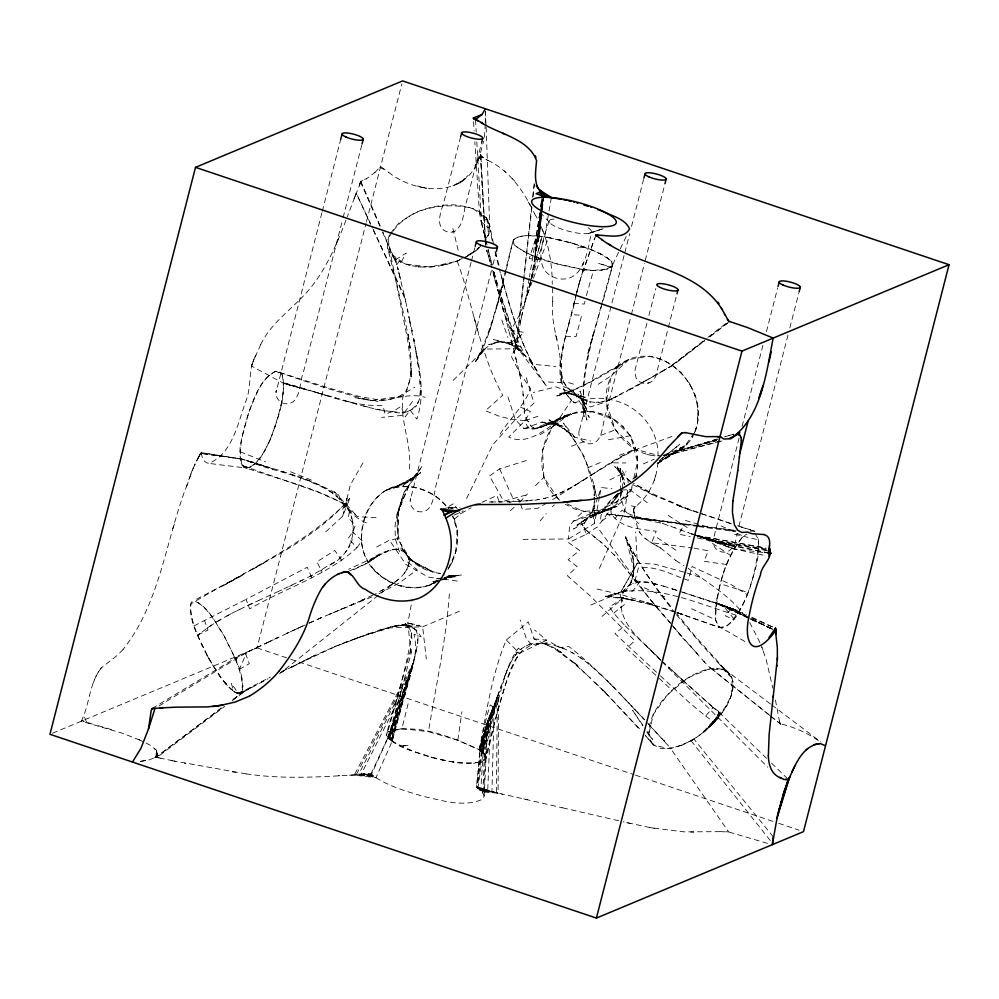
<?xml version="1.0" encoding="UTF-8"?>
<svg xmlns="http://www.w3.org/2000/svg" width="999" height="999" viewBox="0 0 999 999"><rect width="100%" height="100%" fill="white"/><g stroke="black" fill="none" stroke-linecap="round" stroke-linejoin="round"><path stroke-width="0.75" stroke-dasharray="5 3.75" d="M620.466 492.345L620.454 496.928L624.862 510.801L638.836 523.701M620.466 490.821L620.541 467.919L628.134 480.132L633.466 483.329M318.531 393.082C343.169 399.138 367.145 409.303 392.507 411.576C409.215 417.557 423.951 402.859 420.254 386.113M240.097 458.566C273.251 469.268 308.429 476.885 338.586 494.83L340.984 501.436L346.69 505.556C314.81 487.15 278.134 479.295 243.644 467.12C234.84 452.222 243.906 433.316 247.015 417.744C253.309 401.011 258.566 379.807 275.811 371.216L330.419 388.511L359.815 396.628L378.596 399.837L387.787 400.137L397.839 397.103L414.872 387.2M614.422 688.136C594.393 668.081 571.478 644.617 541.57 643.618C512.262 639.585 505.744 676.248 497.415 696.628L496.403 792.682L562.637 807.841M157.005 752.047L156.943 757.454L224.75 706.393M622.602 488.773L622.714 479.72L619.954 468.281L624.587 484.852L621.266 474.675L616.608 465.809L624.949 481.143L616.608 465.809M398.239 510.589L397.852 539.797L398.239 510.589L404.058 492.357L409.103 484.977L396.978 514.897L404.058 492.357L422.315 466.108L413.886 476.798L403.009 485.764L417.52 473.314L409.165 485.502L403.146 498.326L398.551 511.575L402.784 498.176C389.46 526.898 399.65 563.936 432.829 571.952L431.243 571.44L440.259 573.763M505.232 310.239L514.098 337.375L516.196 347.864M680.731 745.579C699.725 738.049 715.671 723.588 726.398 706.305C730.456 698.801 733.741 690.521 732.966 681.83C733.166 681.98 730.069 673.089 731.318 676.498M407.867 557.017L405.407 553.146L409.178 558.978L409.228 563.361L405.981 571.366L400.649 577.609L279.533 673.738M715.509 609.29L717.082 598.064M242.894 686.812L242.919 685.476M479.245 749.787L480.082 746.515M493.731 791.957L491.958 791.483L494.205 704.532L497.415 696.628L482.904 752.597M484.428 137.5L485.214 124.95M485.264 122.977L485.576 111.588M628.059 482.867L628.134 480.132M715.509 608.928L715.272 617.994L717.232 625.424L746.89 642.657M388.836 739.085L411.076 653.184L411.238 647.502L387.849 731.705L388.836 739.085C415.896 755.069 448.264 765.084 479.857 762.349L486.163 757.979C495.604 722.652 501.123 685.451 519.418 653.271L546.603 640.197L534.677 630.032M409.278 561.426L408.154 567.27M698.001 413.598L697.352 421.99M552.759 301.498C550.162 324.887 561.151 346.453 560.826 369.705C561.326 379.033 561.738 389.485 568.431 396.728C570.392 398.888 571.99 401.623 574.725 402.909C587.187 397.902 601.198 396.64 614.248 400.487C639.323 406.356 658.928 430.157 658.016 456.168M676.473 614.71L700.024 642.856L732.142 678.159L731.618 694.592C720.217 720.841 697.065 743.668 668.131 748.626L653.246 744.817L645.504 735.689M414.922 656.68L388.461 737.1L413.698 661.613L417.694 643.581L418.019 635.676L415.759 629.87M392.307 232.255L387.987 238.474C393.406 275.786 404.782 312.088 410.377 349.463L407.917 332.767C410.364 353.883 415.771 376.935 403.034 395.916C399.163 421.128 412.587 444.655 409.24 470.042M533.741 428.109L531.131 426.211L526.648 419.568L524.675 413.736L522.764 390.509L519.368 372.065L506.456 320.954L492.245 269.83L492.607 271.253M496.153 699.787L482.142 752.01L494.205 704.532L490.884 712.387L487.737 790.346L478.746 789.272L488.561 790.571M417.782 640.871L417.844 639.422M457.33 542.032L457.455 539.073M634.84 517.432L633.666 509.34M157.043 755.107L156.943 757.454L157.605 754.183L156.081 749.874L149.713 744.904L142.832 741.445M246.079 773.875C282.729 779.345 319.917 777.097 356.68 774.712C361.363 773.838 366.183 773.451 370.929 774.125C385.989 785.651 404.882 790.833 422.789 796.265C442.008 800.374 463.861 807.854 482.704 799.138L484.178 795.953L487.912 720.341L490.884 712.387L481.456 751.473L491.558 710.813M329.845 565.022C352.197 555.194 360.826 524.512 345.479 505.606C321.466 475.899 277.922 474.55 245.342 459.927M611.738 398.726C593.144 408.853 569.792 396.753 562.3 378.721C557.454 350.262 570.854 322.989 576.061 295.454M255.894 355.332C247.677 369.405 251.96 386.625 245.742 401.523C237.837 423.164 232.505 453.708 208.841 463.399C203.546 462.937 201.786 457.142 201.249 452.672L242.52 459.19L273.039 469.006M279.857 371.853L282.655 375.599C286.214 397.914 277.385 420.154 269.718 440.734C264.248 450.886 259.191 465.01 246.741 468.106L208.841 463.399M482.817 793.106L484.503 753.808L498.576 693.418L498.101 793.144L482.242 791.957L476.873 787.399M755.044 533.454L758.79 539.922C756.63 570.479 749.35 603.883 726.935 626.148L719.467 627.534L715.446 619.73C716.907 590.022 723.988 557.504 744.53 534.927M417.644 643.793L417.732 642.32M484.04 733.353L476.448 787.299L498.963 793.368L477.31 787.499L484.04 733.353L479.932 750.311L476.448 787.299L480.869 788.411L484.527 731.718L488.898 717.132M715.496 609.353L715.546 608.716M637.25 467.22L637.374 465.434M480.869 788.411L477.31 787.499L479.932 750.311L484.527 731.718M480.469 154.358L485.464 244.43L480.469 154.358L476.848 162.263M251.473 687.337L241.071 693.244C246.865 673.701 231.793 653.683 224.363 636.176C215.659 623.776 208.828 606.031 193.531 600.736L191.321 602.147C187.525 620.829 199.987 638.91 207.068 655.506C215.859 669.093 223.214 686.488 238.524 693.781L241.071 693.244L268.132 678.696M531.118 278.908L534.665 259.166L536.65 238.386L535.963 244.892M534.665 259.166L539.223 236.189L541.033 213.124M541.158 211.588L542.132 199.288M552.759 301.498L552.547 288.511M325.711 531.83L342.657 516.258L349.113 500.224C303.958 545.591 244.293 571.49 190.397 604.245C190.584 624.425 200.886 642.507 209.64 660.102C217.757 672.227 224.725 686.5 238.037 693.756L242.595 690.534L242.707 689.298M523.164 539.385L568.493 538.973L569.617 526.248L573.339 521.116L592.457 512.724L598.876 512.062M594.517 497.252L594.692 501.735L591.758 513.111L594.28 508.379L584.79 522.527L584.315 527.884L586.063 534.44L568.606 542.669L579.607 550.449L568.131 559.74L577.135 566.633L567.469 575.811L590.634 596.303L634.802 640.696L626.573 648.401L656.98 676.286M624.063 590.322L624.45 589.81L622.377 594.692L621.091 607.28M449.375 593.806C446.128 640.272 435.889 685.814 428.484 731.718L457.829 740.134L479.345 749.824L486.163 757.979M561.038 363.786L560.864 366.77M420.292 390.896L419.83 395.479M539.747 213.012L536.538 235.839L535.239 253.371L539.223 236.189L541.633 212.937M541.795 211.376L542.919 200.524M506.368 269.418L512.812 241.583L514.448 238.724C521.977 234.64 530.993 235.452 539.223 236.189L541.982 210.714M542.145 209.216L543.444 197.24M520.729 320.691L516.196 347.839L531.605 206.618M532.617 197.34L534.14 183.416M531.943 207.33L516.196 347.839M533.141 196.541L534.515 184.216M539.223 236.189L542.107 210.639M542.282 209.128L543.643 197.103M390.334 233.541L399.125 222.802L414.56 213.037A55.332 31.369 -13 0 1 454.408 204.87L468.181 206.893L479.195 211.551L486.6 218.132L489.797 225.899L488.861 233.991L484.852 241.708M517.619 339.523L517.869 337.537M534.964 256.268L541.995 199.288M657.929 462.387C656.78 479.72 648.838 496.853 634.577 507.267L633.99 508.141M156.531 750.961L155.769 757.192L149.313 759.889L137.625 761.812M561.6 357.879L561.962 354.945M621.528 600.037L621.603 599.363M394.48 718.568L388.236 738.511L388.499 736.95M698.114 526.436L607.167 514.148C602.397 513.236 604.969 507.742 606.992 505.432M540.609 206.918L542.095 196.266M516.471 345.242L516.333 345.879M540.821 214.036L535.239 253.371L540.971 213.936M541.683 207.979L542.757 200.412M457.829 740.134L461.913 711.75M477.872 788.611L487.425 721.952L479.932 750.311L487.912 720.341L480.694 750.898L487.425 721.952L483.778 789.235L477.872 788.611L484.29 789.397M541.845 207.867L543.394 197.253M416.108 651.598L416.333 650.074M539.91 212.974L529.482 276.873M540.796 206.88L542.37 196.216M534.253 261.988L543.831 196.478M732.18 691.695L732.891 686.825M282.854 395.142L283.266 392.532M376.024 517.694L357.455 516.595L341.171 502.31L317.944 492.02L242.12 465.522C237.15 446.528 244.618 427.422 249.825 409.303C256.069 395.417 261.101 378.359 275.861 371.203C307.555 382.217 339.385 393.107 372.127 400.562C389.747 402.085 406.993 391.87 425.112 397.302M416.096 651.71L415.759 653.358M397.177 513.461L395.042 526.261L395.379 538.911L399.488 551.848M518.843 331.156L518.406 333.341M533.828 264.822L532.867 270.492M621.703 598.676L621.603 599.313L620.004 594.517L631.343 582.529L634.827 581.018L646.89 581.905L664.073 586.251M694.48 432.455C714.635 387.212 653.958 330.12 614.235 369.293L622.914 363.686C601.036 376.074 579.682 390.035 555.069 396.441L573.701 390.909L557.942 393.843L572.152 393.856L568.556 393.181L579.857 397.327L575.799 394.917L572.077 389.797L563.698 386.638L561.138 382.617L560.064 374.263L559.815 365.609L562.999 346.453L576.086 294.855M529.22 278.396L525.312 301.186L521.216 318.231M551.373 197.515L544.605 236.913L532.167 277.972M695.229 431.368C706.093 398.926 683.378 361.064 649.25 356.181L628.92 359.59L586.076 384.003L572.989 390.134L560.064 394.505L566.995 393.119L586.925 397.964L555.919 386.888L533.329 392.457M479.345 749.824C486.401 712.799 491.608 674.987 506.268 639.997L528.321 621.902L533.966 638.873L554.158 648.451L572.877 662.374L590.297 677.971M411.076 653.184L407.842 623.064L412.237 599.45M599.512 496.503L594.505 523.414L568.493 538.973M599.787 495.005L601.186 487.524L611.937 488.711M562.874 349.126L563.436 346.228M628.92 359.59L611.288 375.799L606.143 402.222L615.297 429.832L635.352 449.25L661.001 456.181M521.266 317.944L520.154 323.389M716.945 598.713L719.43 587.325C723.85 568.806 731.256 551.148 743.106 536.101L747.015 534.14M631.343 582.529L633.915 569.929L632.817 555.806C635.514 569.83 634.09 586.863 620.004 594.517M342.657 516.258L350.362 484.802L362.912 463.037M506.056 270.891L496.316 308.828L503.009 285.239C494.355 311.401 490.034 339.71 474.662 363.124L483.903 348.651L478.184 356.993C487.724 340.971 506.306 337.163 521.728 347.727L493.506 339.623L501.273 341.258L488.698 344.655L497.19 341.933L509.502 342.844L517.807 338.436L524.013 332.292L510.864 330.469L520.779 312.55L531.98 282.305M670.379 623.189L656.343 607.03L616.121 556.868L601.898 542.894L584.939 529.045L581.393 522.827L582.18 521.59M719.268 588.074L719.43 587.312M573.339 521.116L611.013 509.453L631.231 489.735L632.217 485.339M633.853 478.022L637.474 461.913L630.544 435.701L613.398 419.193L592.769 411.875L570.729 413.374L534.165 428.746L523.951 428.633L515.297 419.63L507.942 396.903M531.131 278.846L531.755 276.099M388.049 738.361L400.824 691.645L404.982 695.516C409.328 675.561 419.243 655.044 413.998 634.278L421.079 636.738L416.346 630.032L409.403 626.248L402.497 624.45L409.39 627.984L405.119 623.351L410.152 629.782L411.85 638.386L411.65 632.817C407.305 667.594 395.392 701.173 386.226 734.977C396.291 749 416.308 751.41 431.618 757.254C448.701 760.926 468.056 767.607 484.89 760.052L494.18 723.288L507.08 679.195L510.876 668.668L515.734 659.09L521.715 651.048L531.705 644.505L551.123 642.569L560.277 647.714L568.518 646.241C596.453 667.906 620.342 694.155 644.48 719.829M280.894 405.831L281.543 403.047M635.976 476.061L636.375 474.338M682.005 745.229L670.679 748.351L660.626 748.363L653.296 744.879L652.197 738.848L648.651 734.727L653.408 714.26L667.707 694.505L687.899 677.859L708.191 669.305L723.476 669.517L732.142 678.159M388.424 172.29L388.861 172.577C416.595 194.106 465.809 198.364 478.958 158.279L483.616 141.209M585.002 301.248L584.328 304.071L573.913 303.346M586.351 295.604L593.506 270.417L607.492 269.068L611.301 267.12L612.737 264.535L611.5 261.388C605.469 255.344 597.265 252.235 589.485 249.088M565.809 336.288L565.459 337.737M574.013 303.808L574.712 300.961M571.216 315.185L571.915 312.35M601.123 306.193L587.474 355.307L593.506 333.641C585.451 361.588 579.108 391.346 586.888 420.129L584.527 407.942L581.73 399.6L586.688 408.878L577.909 394.018L582.467 401.036L590.209 406.968L605.481 402.085L622.227 393.793M601.46 304.807L612.737 264.535M574.175 392.819L589.235 417.42L580.007 391.046L584.065 416.62C578.783 364.722 601.073 315.647 612.237 266.046L611.788 261.726C592.632 246.129 566.845 241.945 543.356 236.601C533.516 236.451 521.765 233.192 513.336 239.947C502.035 280.519 495.691 323.351 475.886 360.926L485.064 349.038L518.081 348.776L546.703 386.401C521.803 351.748 510.501 309.678 499.363 269.056M576.111 295.267L580.731 277.859M387.849 731.705L401.923 728.596L408.941 700.411M526.748 295.854L530.481 281.706M529.795 284.465L541.908 236.551L530.544 281.256M732.529 690.396L732.854 689.11M529.033 287.225L530.169 282.754M738.898 526.373L788.336 333.741M321.915 212.762L276.086 392.095L276.286 390.621C274.713 396.391 278.983 402.684 284.79 403.708C301.111 405.594 299.176 381.918 303.421 372.177L342.332 220.667M322.29 211.313L340.634 139.673M343.082 217.745L361.75 145.155M52.522 733.216L257.03 647.876L366.121 223.027M366.496 221.578L401.86 83.829M460.626 136.801L443.668 202.897C440.921 211.363 434.453 227.672 447.028 231.743C460.252 235.389 463.399 217.607 464.722 208.529L481.78 142.12M471.078 262.387L410.264 500.137L410.464 498.663C408.891 504.433 413.161 510.726 418.956 511.75C435.289 513.636 433.354 489.947 437.599 480.207L491.496 270.279M471.453 260.926L474.825 247.814M492.994 264.448L495.991 252.784M549.15 220.991C543.493 238.336 530.432 270.904 556.967 278.309C583.853 284.578 587.974 249.625 591.445 231.731M484.99 754.807L479.108 749.687L486.913 715.908L490.234 704.932L495.704 708.965C502.31 688.411 505.382 665.946 518.406 648.114L521.715 651.048M624.05 255.569L578.945 432.105L579.145 430.631C577.572 436.401 581.843 442.694 587.649 443.718C603.983 445.604 602.035 421.915 606.281 412.175L630.993 315.959M624.8 252.66L629.67 233.704M631.53 226.423L643.543 179.52M631.368 314.498L644.467 263.474M645.217 260.552L664.66 184.99M646.927 323.251L634.677 371.478L636.213 378.359L639.285 381.593L642.707 383.179L646.478 383.504L650.724 382.205L653.171 380.394L655.644 376.66L667.981 328.896M648.925 315.497L655.844 288.499M668.319 327.597L676.997 293.818M739.085 438.136L713.074 540.347L713.274 538.873C711.7 544.642 715.958 550.936 721.765 551.96C732.03 554.008 736.363 541.933 737.012 533.791M742.082 426.473L763.049 344.805M766.42 331.68L777.659 287.937M789.834 327.909L798.8 293.157M521.865 315.197L522.564 312.475M528.271 289.985L526.048 298.364M576.81 292.42L577.547 289.585M156.481 756.031L156.156 757.279L221.191 708.041M579.233 283.179L578.234 286.963M568.256 326.423L568.993 323.614M482.979 752.647L498.002 695.029M576.81 292.033L583.216 269.543L593.506 270.417M633.641 510.114L634.577 507.267L633.828 508.753M392.083 741.433L413.211 663.236L354.27 775.087L375.974 777.721L392.083 741.433L413.698 661.613L412.075 666.445M524.55 303.996L531.718 279.433M407.405 679.258L390.547 740.259L407.992 677.659L358.691 774.35L374.2 776.373L358.291 774.425M635.501 477.747C643.593 451.286 628.034 420.591 600.649 413.661C581.106 406.418 563.036 417.058 546.016 425.149L571.74 414.285L560.377 418.931M654.27 480.407L656.443 472.539M634.827 581.018L638.423 567.981C655.881 565.272 672.202 575.062 688.299 580.344L692.057 566.52L731.143 584.627L747.377 594.705C741.695 607.292 735.888 623.339 721.628 628.034L676.261 612.437M411.501 668.044L391.308 740.846L410.939 669.655L356.218 774.787L375.087 777.047L355.744 774.862M485.039 729.982L479.582 748.164L499.15 691.795L480.594 744.867M278.034 417.145L278.833 414.298M101.274 668.006C89.298 682.754 89.835 703.733 81.631 720.404L81.331 721.203L123.002 733.428L141.109 740.596M404.67 687.337L389.772 739.672L404.12 688.96L361.276 774.075L373.314 775.699L360.901 774.113M486.463 725.187L485.039 729.957M400.749 698.701L389.011 739.085L400.187 700.324L398.701 705.257M455.169 553.596L455.994 550.799M579.77 281.119L594.742 237.987M482.117 739.922L482.604 738.273M318.693 393.131L283.803 383.429L251.448 366.021L253.659 360.277M388.236 738.511L393.943 720.254M722.839 575.387L723.089 574.6M187.213 484.527C165.709 539.273 160.614 602.36 123.077 649.45M629.732 585.451L633.616 573.189L633.191 559.989L630.094 547.989L632.454 553.846L625.549 537.537C637.924 563.448 654.944 586.975 672.964 609.203M731.106 695.604L730.269 698.239L730.756 696.902M274.438 428.633L275.349 425.774M389.51 234.777L387.337 241.596L387.687 248.152L395.217 277.922L401.436 308.479L407.48 338.986L410.189 358.604L411.351 376.885L411.138 368.082L410.839 376.261L406.506 391.783M186.451 486.888L193.406 467.644M251.448 366.021L253.309 361.051M391.783 726.96L392.32 725.286M504.458 677.197L505.082 675.536M488.948 332.53L492.769 320.754L491.496 324.675M395.03 716.895L395.567 715.222M351.149 775.174L371.553 774.362L389.061 735.264M622.427 491.071L620.454 496.928L599.55 524.038M189.573 477.572L190.16 475.849M405.719 684.09L406.818 680.856M747.377 594.705C753.421 575.749 761.675 555.282 757.517 535.177M597.789 497.327L592.457 512.724L594.505 523.414L594.093 497.165M598.276 495.929L601.186 487.524M402.435 693.806L403.596 690.484M188.848 479.607L189.573 477.572M359.141 185.389L361.713 180.02L366.483 178.796L375.025 172.352M172.777 528.708L174.8 523.064M351.273 542.445L352.272 539.66M533.441 278.334L548.551 237.437L570.804 242.732L592.007 250.025M726.41 565.147L726.698 564.373M595.966 235.202L582.242 272.814L585.239 269.718L582.991 270.292M417.657 403.771L418.394 401.785M408.579 676.048L410.364 671.253M93.394 682.729L94.518 679.707M500.287 688.561L501.486 685.339M355.432 195.267L361.725 180.02M386.226 734.977L387.287 732.155C417.694 722.24 451.273 737.287 479.108 749.687M354.583 197.527L347.29 216.895M354.096 198.801L356.231 193.157L372.565 228.084M354.995 196.428L356.231 193.157L370.579 224.201M695.479 429.97L696.428 427.46M311.725 577.36L307.205 567.27L246.079 599.375L249.675 608.903C285.065 588.099 326.511 575.911 356.943 547.714L348.164 538.374L352.722 532.117L355.407 525.174L348.239 517.932L349.475 511.426L345.991 505.282L346.903 498.314L345.542 504.108L342.27 509.877L349.662 498.538C316.071 538.324 266.533 560.289 222.352 586.238L242.732 575.087L193.531 600.736M346.029 220.117C335.015 248.526 322.552 277.66 300.237 299.151M496.79 698.214L497.415 696.628M694.367 432.754C688.086 450.237 668.206 454.607 655.144 465.522M407.117 569.168L402.609 575.549M570.729 413.374L551.935 427.31L542.519 450.287L543.868 477.422L559.115 500.137M505.794 673.9L506.468 672.252M336.438 243.531L338.399 238.998M490.884 712.387L490.222 713.96M492.882 707.667L493.543 706.106M730.182 556.168L730.494 555.432L709.19 541.283M599.338 568.456L624.862 510.801L627.909 488.349L647.315 502.722M192.957 468.668L198.813 456.693M260.739 344.58L254.433 358.579M252.984 361.8L254.046 359.44M448.439 568.294L455.756 552.047L457.192 530.182L452.547 516.321M713.461 723.076L719.005 712.25L722.539 712.125M508.503 667.344L510.039 664.21M194.256 465.721L195.117 463.861M268.931 442.307L270.105 439.747M370.879 774.125L389.011 735.414M488.049 235.564L488.886 233.766M626.223 236.488L612.537 264.91L612.587 264.136M466.545 498.551L492.769 444.78L515.297 419.63L533.99 403.184L525.886 376.473M96.004 676.335L98.651 671.365M260.739 344.58C269.443 325.986 286.189 313.299 300.324 299.063M619.667 493.918L621.803 489.685C616.97 496.828 608.928 504.42 611.413 513.973C621.291 528.508 640.446 529.07 656.181 531.256L651.635 542.757L692.557 547.952M692.307 437.287L692.757 436.388M264.011 452.06L265.247 449.662M196.478 461.088L197.103 459.877M348.751 547.802L350.1 545.204M726.223 706.568L726.935 705.182L724.362 709.377M616.545 506.655L610.539 508.054L592.769 514.922C609.24 510.664 626.86 503.821 632.617 486.063M197.427 459.29L200.662 453.321L240.534 458.866M714.722 721.778L719.567 712.712L710.801 725.586L717.032 719.055L720.117 713.186L702.672 732.829M197.39 459.34L200.662 453.321L242.52 459.19L272.877 468.956M199.176 456.019L199.85 454.795M199.513 455.407L200.662 453.321L201.636 454.358M242.582 690.559L242.595 690.521C242.695 670.254 232.068 652.122 223.389 634.44C215.21 622.365 208.329 607.854 194.855 600.824M450.936 564.385L452.347 561.875M590.809 605.082L620.866 592.032L637.262 563.211L635.676 531.967M597.14 589.073L622.115 594.917L654.395 604.894L630.269 599.5L605.419 596.328L620.866 592.032L637.262 563.211L654.482 564.123L685.326 572.514M395.354 259.827L406.143 253.047L401.074 262.337C420.654 270.617 443.568 267.282 462.462 258.704M447.977 569.48C458.054 553.97 461.063 532.679 452.684 515.846M200.474 453.658L201.249 452.672L242.52 459.19M500.074 434.153C509.752 418.581 524.125 406.206 530.544 388.661L520.167 373.576L511.176 356.094L516.57 347.452L503.271 309.303L492.544 270.479M565.247 415.671C549.762 425.749 528.583 446.99 508.716 437.025L524.975 420.741L530.407 411.488L520.666 407.242M554.12 424.612C536.813 446.516 536.688 483.603 560.614 500.811M155.769 757.042L157.605 754.183L154.583 748.651M513.249 658.016L514.26 656.493M474.862 165.984L480.969 156.656L486.825 159.815M606.88 505.606L615.097 496.466M557.055 420.229L554.87 421.079L558.528 419.642L571.503 400.312L570.017 398.638M258.953 459.54L260.215 457.717M393.169 231.006C410.264 206.968 445.629 201.923 472.827 208.391L487.662 219.892L492.807 243.032M617.931 493.793L610.951 503.821L622.252 491.358M356.943 547.714L361.975 540.559L352.722 532.117M657.492 463.761L684.24 446.94L693.543 433.766M200.162 454.195L201.249 452.672M415.559 407.005L416.733 405.382M722.502 712.2L720.491 714.972L721.478 713.561L712.924 707.155L681.942 679.395M412.55 401.436L402.297 415.397L381.593 417.42M614.909 499.263L620.978 492.082M640.322 581.093L632.729 591.096L626.623 590.834L604.645 596.865L614.547 595.791L605.731 596.178L624.625 598.376L634.552 600.524L619.467 597.29L654.882 605.694L650.349 604.545L684.702 615.034L674.974 612.062M626.773 496.715L627.809 495.367M478.746 247.715L476.985 250.012L463.698 257.505M484.89 239.685L488.399 235.102L487.662 219.892M734.165 619.118L722.914 605.406L719.055 604.045L735.888 610.114M399.363 261.276L396.74 264.648L381.106 228.896M100.4 668.855L101.698 667.582M345.229 552.422L347.04 550.124M235.939 692.744L241.383 692.694M515.334 655.207L516.471 653.846M540.234 520.766L546.303 513.598M615.034 518.444L622.002 510.239C640.371 521.928 663.786 518.856 684.14 524.925L678.658 534.128L690.197 536.525M660.364 675.811L689.597 702.871L705.606 716.071L713.099 707.529L721.228 714.11M619.692 365.522C588.036 395.629 616.258 454.857 657.966 456.006M405.444 553.196C394.617 543.319 377.684 555.644 368.231 562.687L351.361 570.804M712.137 724.337L718.181 717.694L704.12 731.78L719.342 716.333L706.817 729.345L720.117 713.186L709.477 726.835L718.181 717.694M480.706 246.216L468.931 255.644L464.972 257.517M519.667 502.335L527.46 493.831M454.508 519.055L460.489 513.898L467.495 509.715M123.089 649.45L117.732 654.994L101.698 667.594M727.422 671.465L720.466 665.184L731.106 675.811C717.669 659.652 693.456 673.576 680.132 683.204C664.023 696.69 645.891 715.584 649.35 738.398L653.296 744.879L645.354 735.289M374.8 172.577L380.619 166.558L388.861 172.565M410.077 481.043L422.19 471.403L410.077 481.043L415.497 475.699C406.206 481.855 396.041 486.488 385.664 490.484C367.794 502.072 360.477 523.326 361.725 543.931C366.346 576.935 406.243 597.39 435.889 582.554M552.41 506.743L554.32 504.845M453.134 380.394L485.064 349.038M535.439 485.639L543.868 477.422M685.863 445.267L687.699 443.519M617.419 493.881C609.727 501.161 599 509.827 600.961 521.703L611.413 513.973M459.79 183.267L467.944 175.549M435.489 581.905C412.887 595.879 381.481 583.616 367.944 562.312C376.586 553.159 389.622 549.675 401.673 548.051L409.69 558.516L420.217 566.258L432.829 571.952M477.435 249.513L479.208 247.864M618.718 493.131L614.772 496.765M254.121 464.572L255.294 463.486M578.059 516.308L583.354 511.451L611.013 509.453M627.285 586.813C636.638 579.532 649.825 582.579 660.376 585.189M433.116 583.753L438.536 578.846M510.327 510.639L514.473 506.943M398.389 579.42L388.786 586.55L375.661 593.681M601.997 616.42L623.613 597.552M339.023 558.329L341.183 556.48M704.12 731.78L705.494 730.594M376.96 556.431L368.231 562.687L347.814 571.69M673.426 453.883L680.881 447.652L687.225 444.155M611.463 266.833L610.801 267.382L598.251 263.249L611.301 267.12M199.488 633.641L197.715 635.664C215.484 620.142 237.462 610.352 258.729 600.461M660.539 659.665L624.912 625.599L615.022 633.628L659.265 674.812M659.053 460.764L679.62 444.443L659.615 460.477M613.698 613.124L624.55 604.532L621.578 599.3L609.39 606.88L613.698 613.124L624.912 625.599M702.971 341.221L671.066 366.034M707.879 337.412L728.696 321.216M653.821 376.223L672.714 365.497L704.782 340.684M709.715 336.863L729.457 321.603L709.602 336.713M704.632 340.497L671.128 365.996L672.714 365.497M232.143 700.823L245.704 690.609L236.9 693.131M221.528 708.104L155.769 757.192L160.165 758.154M657.217 463.648L657.629 463.336M657.754 463.124L680.881 447.652M658.016 463.049L663.036 459.453M660.701 461.088L661.463 460.527M456.368 184.528L465.222 178.147M582.03 521.715L605.594 510.114L616.957 506.256L613.349 507.342M475.299 251.049L464.897 257.467M584.79 522.527L573.488 529.07C588.823 514.547 609.065 506.056 627.447 496.066M659.652 461.613L663.174 459.153M526.411 460.527L499.637 468.881L489.473 475.974L503.758 501.248L525.424 495.204M558.528 419.642L561.113 418.519M388.786 586.55L393.743 583.141M415.06 477.072L392.47 488.623L401.561 484.765C366.97 489.935 351.723 533.691 367.944 562.312M369.967 560.901L372.14 559.403M560.002 419.068L565.809 415.484L563.448 416.908M376.148 556.88L375.212 557.442M586.063 534.44L597.202 526.972L649.725 598.838L670.017 622.689M612.237 266.046C595.953 276.024 575.149 266.683 557.929 264.161C542.857 258.828 526.086 255.382 513.886 244.393L513.336 239.947M334.565 561.925L311.051 575.861L281.83 589.847M587.462 518.181L577.035 525.062L591.658 515.197L581.418 522.177L600.536 512.812M519.917 649.837L521.403 648.863M666.795 457.155L679.969 450.087L717.02 439.947M529.045 644.218L530.669 643.306M598.176 384.303L611.288 375.799M526.098 500.824C568.568 500.137 598.476 464.597 635.664 449.45M211.576 625.162L206.656 628.458M580.144 481.88L581.793 480.831M667.095 456.968L663.024 459.465M617.569 459.215L634.852 449.85L636.912 449.987L633.453 450.524L674.987 435.339M593.768 473.426L550.724 500.849M526.073 646.128L527.597 645.154M593.693 473.538L618.731 458.516M540.047 434.79L551.935 427.31M216.608 621.952L221.691 618.93M466.271 256.893L473.164 252.585M322.64 569.567L320.167 570.941M159.016 705.931L246.741 652.384L266.533 643.069M611.301 463.024L612.787 462.125M675.998 451.748L679.969 450.087L671.003 454.358L661.375 456.019M152.21 708.453L236.401 657.542L236.488 661.95M665.247 369.58L666.708 368.706M586.213 478.209L587.699 477.322M648.726 379.033L655.144 375.499M659.427 373.089L660.863 372.24M374.188 558.091L377.784 555.981M457.28 261.151C473.314 305.507 479.72 353.733 502.772 395.217L485.402 410.739L499.413 416.308L510.751 419.043L524.975 420.741L527.709 427.335L530.856 429.295L538.349 428.471L550.998 422.415M611.675 398.751L649.675 378.509M573.801 485.864L575.412 484.927M546.803 503.096L537.812 508.266L522.452 509.44L520.079 503.009M429.183 585.501L438.786 579.982M359.702 183.853A24.95 7.218 -71.4 0 0 360.464 181.718L366.483 178.796M412.375 409.315L408.753 410.889M628.87 390.184L638.486 384.89M380.919 591.033L383.541 589.535M252.772 569.305L265.122 562.275L262.837 563.561M564.123 416.446L565.809 415.484M642.707 382.442L644.105 381.643M599.725 469.717L601.136 468.906M249.9 688.224L251.236 687.462M626.161 391.72L627.509 390.959M239.261 669.355L249.325 663.661L245.329 653.046L268.132 642.282M462.362 258.254L457.043 261.251L430.07 267.033L404.932 263.998L389.76 252.922M672.389 365.222L637.075 385.689M438.573 580.993L433.828 582.767L436.301 581.368M433.828 582.767L436.463 581.293M226.835 616.083L231.993 613.249M623.201 455.831L624.687 455.02M429.008 585.539L431.456 584.19M567.232 489.585L568.955 488.648M631.605 388.661L632.979 387.912M154.495 757.729L155.906 756.967M586.563 519.243L587.812 518.668M692.494 739.934L693.968 739.148L773.263 836.862M310.165 576.336L312.675 574.987M452.934 185.802L462.512 180.719M376.685 547.002L389.46 540.197L397.34 538.623L411.513 560.614L433.042 571.778L440.322 573.426M468.693 509.078L471.091 507.804M240.896 693.281L242.62 692.369L231.506 700.711L242.62 692.369L240.185 693.431M615.971 506.78L616.957 506.256M721.827 440.946L670.791 454.383L681.93 448.489M600.324 512.862L602.472 511.738M443.181 579.408L447.177 577.297L442.894 578.633M312.013 656.818L292.732 666.745M194.018 625.874L246.079 599.375M563.736 491.433L560.139 493.169M302.61 661.763L304.183 660.951M238.037 693.756L270.367 677.135M599.612 513.224L608.379 508.928M689.535 741.433L693.968 739.148M596.078 515.009L595.317 515.372M629.095 452.672L630.556 451.935M235.077 658.216L245.329 653.046M262.899 681.368L261.576 682.042M280.369 672.714L314.086 655.756L335.577 646.278M378.609 555.531L379.62 555.019M372.839 595.067L359.34 601.41M282.505 671.078L335.826 646.316L361.626 636.475L389.548 627.921L422.639 626.848L461.288 610.439M609.827 479.907L626.098 471.79M247.74 605.556L252.972 603.059M266.571 642.956L305.095 624.887M481.955 502.31L496.853 495.504L499.962 503.496M275.886 638.498L278.521 637.237L265.384 643.606M291.533 667.332L293.119 666.545M281.968 671.952L283.554 671.191M619.605 395.117L620.916 394.493M244.106 653.658L246.741 652.384L239.298 669.492L238.374 666.995M237.225 610.626L239.86 609.365M299.912 581.368L302.485 580.132M197.477 635.089L207.992 630.032L204.62 620.879M257.442 647.389L254.795 648.638M289.585 586.288L292.17 585.052M364.897 598.913L362.088 600.224M550.574 422.614L560.739 418.781M454.008 515.222L463.274 510.851M382.33 553.708L348.614 569.293M309.153 623.201L321.216 617.682L318.519 618.856M309.091 623.039L359.453 601.361M258.254 600.674L279.595 590.884M305.232 624.987L286.476 633.491L289.148 632.267M606.131 509.89L605.382 510.239L610.539 508.054M279.171 591.071L281.78 589.872M335.189 646.428L359.091 637.262M614.373 397.59L615.671 396.99M297.215 628.646L299.9 627.422M313.574 655.993L315.185 655.269M323.251 651.685L324.862 650.961M378.883 593.793L399.563 582.754L417.145 569.705L406.805 561.413L409.69 558.516L401.673 548.051L409.253 558.054L420.217 566.258M670.791 454.383L673.101 453.359M670.991 454.295L668.356 454.807M239.473 693.581L244.168 691.483L237.874 693.518M332.168 613.124L329.458 614.285L372.165 596.79M351.136 604.944L353.858 603.758M643.269 463.923L654.183 459.165M546.016 425.149L566.957 415.946M541.957 426.998L554.495 421.566L547.44 423.726L560.002 423.064L544.08 423.851L556.393 423.576L553.359 423.476L564.235 426.66L550.749 422.664L561.038 426.536L549.05 419.842L567.282 430.881L564.06 428.396L571.64 435.989L568.456 431.68C582.717 450.736 592.345 472.852 596.291 496.378L594.055 485.264L594.455 495.754M542.607 426.71L536.363 428.459L533.366 427.809M340.234 609.577L342.944 608.416M609.203 508.578L610.739 507.917M334.54 646.715L336.163 646.016M556.343 494.742L552.322 496.228M555.594 420.816L556.318 420.517M587.612 467.819L603.309 461.313M342.682 643.356L381.331 629.607L394.518 626.448L410.639 623.576L419.88 625.486L409.403 626.248L400.974 625.436L389.598 626.997L410.639 623.576M679.969 450.087L668.244 454.832L721.753 440.671M663.736 455.094L684.24 446.94M600.874 435.314L615.297 429.832M509.19 502.747L518.656 499.15L519.605 501.723M249.738 467.307L250.761 466.92M619.38 455.294L635.352 449.25M581.93 246.278L577.135 248.089L584.54 247.24M571.453 446.241L586.138 440.721M386.638 551.997L385.589 552.397M345.929 642.032L347.577 641.408M455.694 261.613L458.454 260.602M357.704 637.774L370.504 633.104M367.257 634.253L368.881 633.653M355.831 638.473L357.467 637.874M523.951 428.633L541.883 422.115L553.908 422.814L534.165 428.746M441.433 580.144L458.179 575.387L444.155 577.534M524.975 420.741L539.522 415.671M608.953 399.725L610.339 399.25M606.88 269.181L608.029 268.793M369.068 633.591C383.179 631.106 404.47 617.107 416.171 630.893M385.989 490.284L396.191 486.913L407.505 486.276A60.265 55.919 67.3 0 1 438.286 497.964L447.702 507.092L453.721 503.546L457.105 508.716M378.596 630.394L383.416 629.008M590.097 233.017L603.533 228.609M601.835 229.158L588.673 233.429L600.686 229.545M622.102 592.282L626.623 590.834M609.964 508.241L611.613 507.729M454.233 231.443L452.335 231.98M649.55 382.767L647.639 383.316M437.175 580.419L432.892 581.755L435.814 580.993M391.034 550.511L389.872 550.874M717.394 439.048L677.622 451.048L716.383 440.509M717.307 439.085L677.359 451.161L716.42 440.571M441.808 579.795L451.573 576.723L443.993 577.747M385.664 490.484C407.03 481.431 433.516 489.31 447.215 507.804M604.832 401.086L601.873 401.66M630.544 435.701L604.957 440.384M480.069 762.212L480.894 762.025M447.04 264.161L438.224 265.909M632.667 583.516L633.391 583.354M393.406 549.787L394.58 549.537M575.474 412.287L577.122 411.963M357.105 774.637L357.879 774.487M140.772 761.363L146.266 760.426M442.657 508.703L449.775 507.554L448.214 507.979L453.671 508.229M543.406 498.638L545.804 498.264M583.066 270.055L585.239 269.718M400.974 625.436L392.869 626.66M444.305 577.522L458.179 575.387M403.034 395.916L372.127 400.562L354.92 397.689L377.934 401.511M402.41 412.437L404.695 412.1M637.787 582.654L638.523 582.567M418.019 587.762L420.804 587.437M600.799 270.205L602.459 270.017M598.975 402.073L596.016 402.297M436.426 578.771L461.925 574.962L451.086 576.061L455.581 575.973L443.568 574.85M537.574 499.687L538.461 499.587M527.559 500.786L507.042 501.823M397.602 549.388L398.651 549.425M530.432 500.337L533.166 500.049M400.674 746.228L408.703 745.454L399.662 745.691L400.861 746.303M473.514 763.248L474.55 763.149M620.866 592.032C660.926 585.601 699.312 604.283 736.937 615.396M359.478 774.225L360.414 774.15M545.192 643.256L546.99 643.119M338.261 775.786L339.872 775.686M429.383 266.945L432.292 266.758M607.167 514.148L734.752 530.319M518.743 501.048L521.678 500.899M451.024 507.829L460.102 507.392M750.162 531.206L754.12 531.031L757.18 533.766M489.36 502.01L509.877 501.748M602.847 511.838L588.873 512.312L575.561 509.315L565.284 504.258M716.345 668.481L717.557 668.443M621.828 489.972L631.231 489.735M499.05 501.973L501.61 501.973M719.979 831.655L684.327 831.88L652.597 827.984M349.45 775.174L350.312 775.174M720.416 831.655L728.746 831.98L769.068 843.83M494.955 501.935L496.041 501.948M613.536 462.812L625.923 462.974M592.682 270.354L594.83 270.379M645.304 582.454L646.803 582.529M491.033 501.935L492.844 501.973M726.236 831.705L728.733 831.98L669.879 747.427M565.584 336.276L576.011 336.613L581.73 315.284L571.141 314.56M536.113 643.905L537.937 643.968M548.389 382.005L561.138 382.617M420.791 266.933L418.019 266.77L418.981 266.933M610.851 514.123L736.226 530.856M587.35 411.413L589.06 411.526M617.182 515.334L617.844 515.384M450.025 576.598L456.331 577.035L446.141 574.737M397.003 412.1L391.521 411.463M536.176 364.585L555.719 366.508M533.966 638.873L546.603 640.197M540.334 259.703L529.245 258.541L536.538 235.826L548.551 237.437M625.237 516.096L625.973 516.183M401.923 728.596L428.484 731.718M769.093 553.146L734.365 546.241L713.323 541.046L695.804 535.402L733.953 548.951L770.529 553.359M404.32 624.787L405.694 624.962M491.958 791.483L479.62 789.947L492.832 791.72M726.648 564.497L704.008 561.326L708.316 550.786L693.993 548.176M363.486 773.85L372.44 775.024L363.836 773.825M610.876 514.123L611.863 514.41M698.963 526.635L735.676 531.643M442.12 578.983L428.396 577.122L405.956 564.46L389.46 540.197M443.643 579.195L457.367 581.056M382.854 410.714L385.764 411.113M497.252 792.919L480.494 790.621L496.403 792.682L494.617 792.195M367.982 773.85L371.553 774.35L368.619 773.9M246.079 773.863L174.363 761.088M232.23 771.852L235.989 772.427M692.831 534.39L662.674 523.464L632.367 517.082M421.728 187.312L430.207 188.661M642.182 518.781L640.546 518.518M649.8 827.534L657.829 828.858M766.221 549.038L708.678 539.585L698.813 536.376M652.11 583.291L652.859 583.416M654.32 583.678L655.107 583.853M547.29 237.275L550.099 237.762M583.216 269.543C559.49 264.96 534.203 259.865 514.497 245.117L512.812 241.583M696.565 535.439L766.196 548.139M697.339 535.676L766.158 548.139M452.072 761.812L453.796 762.137M649.525 520.417L650.337 520.566M379.932 409.99L374.013 408.941M766.308 549.999L704.794 538.349M697.389 537.887L735.276 546.465M767.906 550.924L708.678 539.585L696.553 535.651M481.231 213.361L479.483 213.024L474.837 141.833M649.8 827.534L623.126 821.79M185.951 763.423L184.365 763.111M647.302 454.47L649.949 454.995M406.718 587.162L409.528 587.724M559.078 239.66L560.014 239.847M721.852 669.155L722.901 669.367M171.291 760.451L175.1 761.226M172.815 760.763L160.702 758.266M155.894 756.98L160.702 758.266M659.952 522.802L660.751 522.964M704.07 538.124L701.81 537.337L733.953 548.951L766.196 555.744M619.467 597.29L624.625 598.376M769.018 553.034L714.834 541.446L693.568 534.652L715.621 541.633L697.115 535.751M441.645 759.777L443.394 760.164M158.154 757.717L159.116 757.929M452.26 508.104L448.626 507.292L448.489 508.454M562.637 807.829L619.467 820.941M631.281 505.819L637.275 507.167M599.275 413.411L600.961 413.786M541.883 422.115L560.002 426.286L574.787 437.25L590.471 440.959M409.14 625.624L411.351 626.223M626.773 822.652L630.419 823.501M734.59 534.24L758.79 539.922M477.16 787.462L481.843 788.661M527.609 799.787L523.726 798.863M480.519 154.595L483.341 157.767M479.095 787.924L476.448 787.299L480.419 788.286M238.461 693.668L233.778 691.445L231.281 683.204L238.524 693.781M477.31 787.499L479.52 788.036M558.816 239.598L561.725 240.309M501.685 794.068L502.659 794.305M724.175 543.756L725.749 544.143M691.37 533.828L734.365 546.241L714.834 541.446L733.953 548.951M589.248 401.935L590.784 402.322M291.233 385.289L283.803 383.429L307.58 389.985M368.294 407.18L362.587 405.619M407.842 623.064L422.639 626.848L426.336 659.078M485.364 789.722L486.925 790.122L481.843 788.661M775.424 700.012L779.932 723.688C794.417 727.047 808.228 733.291 820.354 741.982M431.031 757.08L432.792 757.554M407.842 264.81L410.127 265.422M398.339 585.277L401.099 586.026M354.146 403.259L356.943 404.021M335.102 397.914L337.637 398.613M343.119 400.137L345.866 400.886M313.087 391.458L316.034 392.295M754.12 531.031L738.086 526.173M695.054 535.164L734.365 546.241M296.628 386.925L285.901 383.579M323.926 394.767L326.648 395.554L321.228 393.918M662.287 523.364L663.061 523.588M692.107 534.128L732.804 545.866M685.401 520.491L710.439 527.772M348.626 401.61L351.386 402.422M482.317 788.798L483.279 789.085M417.245 185.914L426.111 188.586M242.12 465.522L249.188 467.682C261.551 460.252 267.145 446.391 272.59 433.741C278.409 414.66 286.401 394.642 282.093 374.438L275.861 371.203M718.343 603.796L670.042 588.186M281.306 471.341L284.103 472.202M245.929 467.844L246.753 468.106M570.466 242.645L573.289 243.519M731.38 523.888L676.173 504.895L692.419 510.926L656.181 495.429L631.905 482.38M672.29 588.898L678.309 590.846M568.693 382.642L575.711 384.827M693.406 595.679L694.155 595.916M726.523 544.343L734.989 547.002L734.178 546.203M694.305 534.852L716.395 541.833M723.813 584.852L748.176 592.569M515.409 652.01L519.418 653.271L506.268 639.997M283.841 382.917C316.646 390.834 348.701 406.693 382.967 405.606L385.102 414.173L393.569 411.213L400.936 406.393L405.207 416.895L410.189 410.177L416.858 419.168C428.234 385.577 414.398 349.787 408.816 316.508M682.829 592.307L739.51 611.338M727.309 544.53L734.989 547.002M686.775 572.989L699.837 577.197M712.212 601.66L735.127 609.865M703.184 598.738L703.945 598.975M557.38 646.465L559.103 647.015M730.444 523.314L698.763 512.874M670.716 526.011L671.465 526.248M697.302 535.889L711.763 540.546M663.386 586.038L672.964 589.135M674.425 527.197L675.162 527.435M737.662 525.674L753.533 530.869M646.653 602.522L675.262 611.987M250.999 461.401L253.746 462.312M257.03 647.876L289.173 658.691M290.634 659.178L633.99 774.662M635.451 775.149L774.262 821.827M778.646 823.301L799.1 830.181M259.216 464.173L264.685 466.071M585.364 400.524L587.35 401.211M92.42 724.15L81.618 720.404L86.613 722.552L83.604 714.547M697.352 512.375L683.216 507.467L652.16 494.517L634.802 484.128M719.767 604.295L746.103 615.484M676.685 612.487L719.467 627.534M480.319 156.431L482.792 157.442M721.39 604.87L737.412 610.626L720.629 604.607L774.188 630.057L750.948 618.543M400.736 549.725L401.785 550.112M719.867 604.333L736.65 610.377M717.582 603.533L734.365 609.602M292.282 475.237L295.03 476.236M733.603 609.353L714.535 602.447L749.225 618.518M716.82 603.259L731.318 608.578M725.973 606.568L720.629 604.607L749.25 618.069M732.841 609.09L727.497 607.142L732.08 608.841M303.371 479.083L306.119 480.107M581.693 246.191L584.303 247.153M722.964 605.431L731.218 608.541L725.461 615.971L733.94 619.455M730.556 608.291L729.033 607.717L749.575 617.869M409.478 749.937L411.014 750.524M543.306 643.531L553.359 647.377L561.95 652.846L556.98 649.5L577.909 665.684L573.289 661.763L607.38 694.68L641.645 731.118M681.068 529.695L681.805 529.982M311.563 482.355L317.045 484.552M290.509 471.753L313.986 481.168M240.072 451.673L265.597 461.963M687.687 532.28L688.423 532.579M560.814 647.514L564.073 648.925M751.71 617.919L775.536 628.321M644.218 587.787L667.707 598.176M379.77 167.432L383.891 169.281M319.78 485.764L325.137 488.336M771.328 628.346L714.535 602.447L746.353 614.685M691.52 608.753L715.446 619.73M721.091 525.924L743.106 536.101M750.611 619.155L771.428 628.796M598.876 253.084L601.036 254.096M567.195 503.908L583.354 511.451M751.885 617.27L772.652 626.96M411.513 560.614L410.639 560.202L433.042 571.778M143.044 741.583L138.337 739.347L140.809 740.534M750.636 618.731L774.213 630.069M571.89 652.547L573.463 653.358M581.231 398.801L583.341 399.887M632.767 484.615L656.605 496.94M243.481 466.908L244.268 467.32M652.784 543.593L660.863 548.189L675.836 560.451M487.787 160.34C510.252 170.742 524.275 192.158 534.615 213.774M485.926 159.34L488.311 160.614M366.446 522.877C355.482 518.806 348.464 509.765 340.984 501.436M527.46 420.716L526.011 418.231M387.712 580.606L390.247 582.067M656.793 545.804L660.776 548.126M332.854 492.919L327.709 489.847M392.857 742.007L393.868 742.619M649.575 541.595L652.871 543.631C646.653 539.91 640.184 535.414 637.712 528.259M387.687 248.152L390.284 253.796L394.967 258.529L401.148 262.387L395.791 259.041L396.041 262.238L383.017 232.342M402.747 550.574L404.695 552.085M668.219 515.434L688.261 528.184M675.836 560.451L683.915 565.659M606.293 257.13L607.804 258.117M646.965 539.61L644.817 538.161M580.494 657.804L583.191 659.615M657.242 537.624L677.347 551.211M612.3 418.569L613.761 419.568M601.898 542.894L600.474 541.858M380.307 575.824L382.692 577.559M705.606 716.071L714.235 722.352M593.656 536.588L594.979 537.574M500.911 274.226C509.415 305.219 518.169 336.401 532.942 365.147L529.195 358.291L538.049 372.265L528.096 358.741L516.008 346.378L523.476 352.023L511.888 328.246L499.275 290.359L499.95 292.744M688.211 568.344C708.516 583.666 731.693 596.553 746.303 618.031M770.454 703.958L727.334 671.415L727.984 672.127M771.678 704.882L820.953 742.057M574.937 394.193L577.122 395.866M504.133 170.916L505.531 172.003M233.778 691.445L234.965 692.357M596.266 538.698L597.627 539.772M769.792 715.409L709.165 666.882L769.754 715.409M771.003 716.383L780.694 724.15L779.37 720.679M770.316 716.008L780.694 724.15M588.536 532.579L589.772 533.578M335.202 494.755L337.537 496.653M339.847 498.563L341.621 500.949M590.634 665.646L591.845 666.658M414.073 628.546L414.96 629.295M230.145 688.473L231.368 689.497M713.761 707.866L712.924 707.155M568.531 388.261L570.791 390.222M713.099 707.529L682.617 680.219M679.445 371.278L681.68 373.226M586.9 530.993L587.662 531.668M696.99 693.144L697.777 693.83M572.614 401.448L575.761 402.884L573.326 402.185L570.392 399.101M479.195 211.551L481.218 221.716L488.261 228.047L486.6 218.132M682.492 679.894L668.806 667.344M598.738 673.026L599.887 674.075M575.799 394.917L582.467 401.036M662 661.026L683.004 680.369M659.103 678.259L671.977 690.234M604.557 545.392L605.881 546.628M720.466 665.184L730.956 675.649M594.855 682.542L606.693 693.593L602.197 689.347L640.496 730.331M622.365 425.986L623.663 427.21M630.594 481.618L614.722 466.608L621.053 474.001M659.015 658.229C644.68 643.031 623.963 629.058 621.066 606.693M516.008 346.378L528.096 358.741M606.643 680.269L607.754 681.33M719.005 712.25L767.07 758.828M771.54 763.161L787.187 778.333M644.268 719.392L618.531 692.282M531.705 644.505L526.623 639.447L520.167 620.017M645.504 645.179L660.938 660.589M662.037 661.688L767.756 767.17M620.654 694.405L621.79 695.541M512.4 178.634L514.635 181.069M614.21 687.936L615.297 689.023M334.24 491.508L357.455 516.595M704.819 662.449L703.746 661.313L711.051 668.793M610.988 684.64L609.914 683.528M613.623 554.283L614.885 555.581M672.889 626.111L703.995 661.6M373.738 569.817L375.799 571.952M647.464 722.864L670.679 748.351M649.487 725.286L664.547 741.37M642.132 717.082L643.206 718.231M540.122 212.362L549.862 222.814M650.636 726.285L648.538 724.025M628.221 702.297L629.283 703.433M634.602 709.203L635.664 710.351M656.043 732.08L657.117 733.229M690.197 645.941L691.246 647.09M697.29 653.708L682.692 637.999M479.245 749.562L479.932 750.311M696.528 652.884L697.577 654.058M724.437 668.893L694.28 635.177L676.822 613.611M629.17 572.989L628.209 571.753M663.074 614.847L664.135 616.046M225.936 683.828L224.513 682.117L228.746 686.925M485.589 217.245L486.8 218.631L481.53 222.877L485.826 239.772M224.513 682.117L227.347 685.376M566.308 386.326L563.061 381.655M669.33 621.977L670.416 623.226M622.926 564.959L621.803 563.636M672.477 625.661L683.378 638.823M567.195 395.204L566.283 394.068M655.794 606.356L656.818 607.592M676.598 630.544L677.609 631.78M635.664 580.681L636.713 581.967M650.736 600.112L651.76 601.361M675.499 613.498C656.268 589.71 638.361 564.597 625.611 536.675L633.803 569.218M584.939 529.045L583.841 527.422M574.787 437.25L563.561 423.201L584.84 457.53L593.968 489.435L594.068 495.616M691.008 740.684L772.464 843.268M567.794 395.916L568.431 396.728M610.976 260.926L611.688 261.863M642.744 589.822L643.756 591.108M218.506 674.088L220.017 676.223M341.883 560.626L334.79 550.461L316.945 561.788L322.065 571.99M350.649 512.812L345.479 505.606M642.856 725.237L632.654 710.389L642.757 725.761M647.102 731.418L652.197 738.848M639.422 531.943L640.409 533.404M528.421 421.166L528.921 421.903M646.965 732.167L648.651 734.727M457.954 510.014L460.489 513.898M566.008 393.594L566.545 394.43M630.357 435.801L631.343 437.325M212.4 664.722L213.911 667.157M530.831 425.549L531.256 426.248M582.692 525.174L582.042 524.075M528.346 202.16L530.481 205.856M209.428 659.577L205.157 651.698M749.75 622.614L759.964 642.619M484.752 754.307L486.201 757.354M482.242 791.957L484.178 795.953M534.615 213.774C547.19 235.015 552.16 259.79 552.26 284.265M689.11 382.692L690.459 385.389M541.221 226.835L543.119 231.643M201.211 643.631L202.46 646.303M373.214 229.483L404.57 296.541M373.189 229.845L405.169 298.988L407.842 311.426L407.342 308.916M499.637 468.881L512.937 498.276M360.464 181.718L380.482 227.472M360.676 181.119L380.532 226.661M763.049 650.249L761.638 646.653L766.221 659.79L772.826 688.149M637.737 528.309L634.427 515.546M515.397 342.482L514.91 340.834M510.626 327.36L511.413 329.458M555.469 334.752L557.729 340.934M241.171 463.174L241.621 464.41M501.773 319.98L507.904 337.462M563.998 389.548L564.447 390.846M503.471 311.301L502.597 308.391M502.697 302.435L493.069 268.981M512.662 333.516L513.311 335.527M501.923 299.987L505.681 311.613M508.603 320.704L507.904 318.481M504.945 309.315L505.182 310.102M454.17 518.469L455.057 521.328M496.353 280.894L497.077 283.266M505.781 318.743L506.643 321.728M408.828 558.416L409.265 559.852M512.012 329.183L519.18 353.059M488.324 255.707L491.795 267.744M487.012 251.224L490.384 262.849M695.267 396.353L694.442 393.506L695.991 399.225M394.967 258.529L398.126 269.58M493.681 271.591L496.503 281.418M489.585 259.965L489.997 261.376M493.618 271.328L494.293 273.726M511.825 343.369L512.275 344.967M497.514 289.685L497.914 291.109M488.648 251.785L492.482 266.433M513.861 351.436L514.31 353.072M488.698 251.96L488.124 249.525L491.958 264.348M494.742 279.72L495.142 281.131M500.274 299.7L500.674 301.149M398.102 269.48L397.44 267.058L405.207 299.113M481.218 221.716L486.925 244.543M483.479 230.07L484.103 232.467M473.901 316.72L478.646 335.127M495.566 251.935L499.45 267.158M510.964 340.184L511.363 341.783M515.671 357.979L516.096 359.628M494.98 251.711L498.588 266.184M409.865 321.528L407.355 309.028M398.713 271.94L400.524 279.408M516.483 361.276L516.883 362.924M452.872 228.434L458.479 251.486M732.492 680.282L732.966 682.242L732.779 681.231M399.912 276.848L400.499 279.308M519.155 371.228L520.267 376.348M514.098 337.375L514.51 339.098M493.481 243.706L489.797 225.899M486.426 242.307L487 244.755M480.969 220.442L481.53 222.877L476.773 141.296M635.451 447.477L635.851 449.25M508.404 329.295L508.753 330.831M409.29 318.956L412.262 331.256L412.1 330.482M634.552 516.158L634.977 518.069M405.169 298.988L405.719 301.473M562.3 378.721L561.401 372.777M414.273 341.271L413.786 338.773L419.305 372.639L420.304 388.536M241.808 678.346L242.17 680.232M779.482 721.353L779.894 723.501M621.84 611.413L621.952 612.087M351.161 515.784L351.636 518.768M415.809 351.448L416.246 353.946M489.435 225.012L489.71 226.686L486.126 127.148M417.57 361.451L417.957 363.936M521.803 385.164L522.065 386.95M352.185 521.715L352.56 524.662M419.118 371.391L419.418 373.863M633.741 511.088L633.591 509.64L633.99 513.136M697.427 404.97L697.752 407.842M633.591 509.64L633.915 512.587M637.087 456.418L637.287 458.216M417.844 635.214L417.982 636.5M523.576 401.273L523.751 403.009M523.251 395.916L523.064 394.118M561.101 374.425L561.6 379.82M485.239 240.946L485.477 244.493M473.526 121.716L474.125 131.006M475.524 119.743L476.236 132.055M480.969 156.656L485.789 245.879M457.155 530.119L457.28 533.104M420.104 381.293L420.217 383.691M516.196 346.091L516.221 346.74M485.252 111.089L486.076 125.587M524.125 407.942L524.175 409.453M560.152 359.64L560.239 363.586M352.922 530.656L352.997 533.666M693.793 832.092A38.761 9.116 14.4 0 1 690.734 832.055M190.722 474.2A85.802 24.8 -71.4 0 1 192.37 470.067M98.139 725.711A54.908 12.912 14.4 0 1 113.661 730.369M587.999 227.747A21.816 5.132 14.4 0 1 582.817 233.654A21.816 5.132 14.4 0 1 553.896 225.749A21.816 5.132 14.4 0 1 556.056 219.006M583.541 262.475L582.729 264.897L583.541 262.475M636.962 476.348L632.055 479.52L637.012 476.411M405.444 482.967L396.278 486.563L409.303 481.63L405.444 482.967M733.603 434.165L724.762 436.825L733.578 434.178M304.62 389.198L302.085 388.486L304.62 389.198M513.074 345.841L506.456 341.695L521.74 351.873L513.074 345.841M663.761 740.471L664.597 741.433L663.761 740.471M487 251.273L486.75 250.125L487 251.273"/><path stroke-width="1.5" d="M768.368 755.731C768.506 764.272 771.253 774.2 779.994 777.584M775.574 630.194L775.649 631.942M485.339 108.754L482.092 114.485L473.326 117.994L483.041 123.539M775.574 629.72L775.524 628.196M768.368 755.731L769.13 734.452L777.447 657.629M769.13 556.368C767.682 549.338 773.8 537.1 763.773 534.502M770.104 552.847L769.255 548.176L770.604 553.458L769.218 548.526L769.567 551.972L770.604 553.458L769.267 547.989C773.988 557.892 761.063 565.372 760.451 574.999C755.719 587.562 752.06 600.524 749.55 613.723C742.694 641.483 752.135 662.449 775.599 630.731L775.674 632.117M777.359 659.939L777.347 647.802L775.798 633.778M732.791 500.998L732.442 512M732.754 501.635L737.774 470.629M741.208 437.749L739.36 434.602L739.472 432.604L738.186 434.34M741.171 437.35L741.395 440.497M741.42 440.035L737.774 470.629M773.214 697.314L773.351 695.716M776.835 666.258L776.922 665.247M739.385 457.492L739.46 456.78M772.302 844.667L777.584 815.172L783.703 793.031M772.464 843.268L773.263 836.862M538.698 189.073L539.772 189.997C538.911 197.415 546.94 197.752 542.732 192.645L548.276 197.103C532.205 190.147 535.389 174.463 536.575 160.714C528.821 138.624 499.025 134.266 480.981 122.49M685.039 432.53L705.706 436.663L720.017 436.588L724.038 439.085L730.843 438.573C761.825 417.145 766.283 372.202 773.189 338.087L747.552 327.572L728.696 321.216L721.49 308.304M133.566 762L132.467 762.05L140.909 748.363L148.526 728.795L151.199 710.539L152.21 708.453L175.474 707.167L207.692 706.892L223.002 705.082M543.98 195.454L544.005 194.693M769.005 361.963L771.166 351.785M776.985 818.181L789.747 776.685M362.063 143.931L363.274 139.073M664.959 183.779L666.183 178.908M799.1 291.945L800.324 287.075M481.78 142.12L482.742 138.386A10.914 2.56 14.4 0 0 467.894 132.105A10.914 2.56 14.4 0 0 465.996 136.201A10.914 2.56 14.4 0 0 482.742 138.386M676.997 293.818L677.946 290.097A10.914 2.56 14.4 0 0 663.099 283.816A10.914 2.56 14.4 0 0 661.201 287.912A10.914 2.56 14.4 0 0 677.946 290.097M195.517 167.345L49.95 734.29L596.391 918.081L803.483 831.655L949.05 264.71L402.609 80.919L195.517 167.345L741.97 351.124L949.05 264.71M475.199 246.353L476.323 241.983M496.366 251.336L497.49 246.953M596.391 918.081L741.97 351.124M738.96 434.465L739.497 432.392L730.843 438.573M778.034 286.476L779.158 282.093M739.834 453.359L748.114 421.128M152.098 708.678L155.032 708.366L148.526 728.795M460.626 136.801L461.675 132.742M340.634 139.673L342.108 134.091M643.905 178.122L645.017 173.938M777.584 815.172L788.036 780.831C794.505 766.995 801.073 747.377 817.981 743.88M788.436 779.282L779.083 809.452M760.301 393.968L762.999 385.464M780.631 803.87L788.373 779.382M782.904 795.641L784.577 790.571M788.036 780.831L783.703 793.044L789.859 776.448M758.828 397.902L761.725 389.885M738.736 434.428L739.497 432.392M791.745 772.277L794.617 766.37M775.836 634.128L775.424 628.246L768.98 637.574M279.333 670.766C291.408 655.169 302.547 638.011 308.766 619.218C311.9 608.578 315.971 598.114 321.678 588.573C327.335 580.369 335.739 573.576 345.679 571.64C354.57 572.914 356.119 586.65 365.172 589.26C380.469 599.75 400.487 604.395 418.431 598.438C434.977 591.608 445.504 575.461 449.475 558.491C453.771 541.658 449.837 524.213 441.745 509.353C451.885 516.833 467.632 504.058 480.469 504.183M322.989 586.875L325.362 583.903M668.468 446.828L682.042 432.804M279.333 670.754C270.954 680.956 260.614 689.347 249.363 696.191M668.468 446.828C646.678 473.863 618.418 498.976 581.805 500.374A160.202 148.664 67.3 0 0 563.074 502.41L521.99 504.37L475.611 504.595M677.971 436.501L679.283 435.252M805.781 750.386L807.841 748.513M473.326 118.069L473.726 118.831M473.876 118.906L475.449 119.705L482.092 114.473M445.666 518.294L457.255 510.876L460.039 509.989M450.174 511.438L443.956 515.284L452.135 511.588M729.183 438.698L737.761 434.265L739.36 434.602M441.233 508.928L440.522 509.253L457.255 510.876M249.363 696.191L235.09 702.072L217.77 706.006M337.575 574.4L339.198 573.701M539.81 190.035L542.37 196.216L543.806 195.604M542.37 196.216L543.606 195.742L542.37 196.216L544.767 196.591L536.113 193.681L541.458 191.458L540.297 190.422L542.257 192.195M341.695 572.727L347.814 571.69L350.649 574.9M818.231 743.843L820.316 743.618L825.549 745.729M814.11 744.58L819.28 743.656M563.074 502.41L581.805 500.374M786.35 779.495L788.286 779.407L784.003 779.52L779.907 777.547M212.562 706.505L217.67 706.018M732.479 512.749L734.465 524.987L737.761 530.294L741.795 532.467L747.427 532.055L751.785 533.703L764.073 534.54M685.314 432.555L681.618 433.154A28.971 26.886 67.3 0 0 679.907 434.665M786.101 779.482L785.214 779.482M602.984 211.513C612.1 216.084 625.149 218.681 629.582 228.908C623.638 240.135 606.256 234.753 595.928 235.19L597.052 236.101M598.101 235.24L595.804 235.065L602.534 240.147M542.095 196.279L561.026 199.201M717.344 436.65L720.903 437.2M563.711 199.763L566.608 200.374M568.831 200.874L571.066 201.423M737.761 434.265L739.997 435.314M573.751 202.148L574.413 202.322M577.097 203.034L577.759 203.222M583.716 204.92L588.211 206.343M590.809 207.168L591.445 207.367M597.614 209.515L601.997 211.151M443.906 510.102L445.779 510.801M780.107 777.622L780.968 777.959M347.327 571.64L348.539 572.165M502.709 133.192L505.369 134.478M475.524 119.743L477.672 120.817M601.673 239.535C638.923 267.083 695.479 267.732 721.74 308.866M608.478 244.018L610.938 245.379M540.871 190.884L551.373 197.515M728.396 320.791L729.457 321.603M596.116 235.339L597.302 236.301M770.042 552.747L770.529 553.359L769.218 548.526M543.643 193.769L543.106 193.069M537.912 188.149L536.313 185.639M717.881 302.098L719.018 303.646M769.63 552.122L770.529 553.359M727.909 320.105L727.397 319.355M724.387 314.111L724.799 314.81M535.339 155.856L535.939 157.455M769.48 551.473L769.242 549.537L769.43 551.211M769.567 551.972L769.23 549.263L769.517 551.723L769.255 550.112M775.649 631.955L775.748 633.104M775.536 628.321L775.586 630.282L775.561 629.283M769.367 546.278A25.15 7.268 -71.4 0 1 769.43 545.604M160.102 707.879A107.068 99.351 67.3 0 1 162.874 707.717M782.979 284.99A10.914 2.56 14.4 0 0 800.174 287.55A10.914 2.56 14.4 0 0 786.051 281.219A10.914 2.56 14.4 0 0 782.979 284.99M648.838 176.823A10.914 2.56 14.4 0 0 666.033 179.383A10.914 2.56 14.4 0 0 651.91 173.052A10.914 2.56 14.4 0 0 648.838 176.823M480.157 244.867A10.914 2.56 14.4 0 0 497.34 247.427A10.914 2.56 14.4 0 0 483.229 241.096A10.914 2.56 14.4 0 0 480.157 244.867M345.941 136.988A10.914 2.56 14.4 0 0 363.124 139.548A10.914 2.56 14.4 0 0 349.013 133.217A10.914 2.56 14.4 0 0 345.941 136.988M547.365 213.774A43.644 10.265 14.4 0 0 615.809 223.739A43.644 10.265 14.4 0 0 558.778 198.439A43.644 10.265 14.4 0 0 547.365 213.774"/></g></svg>
